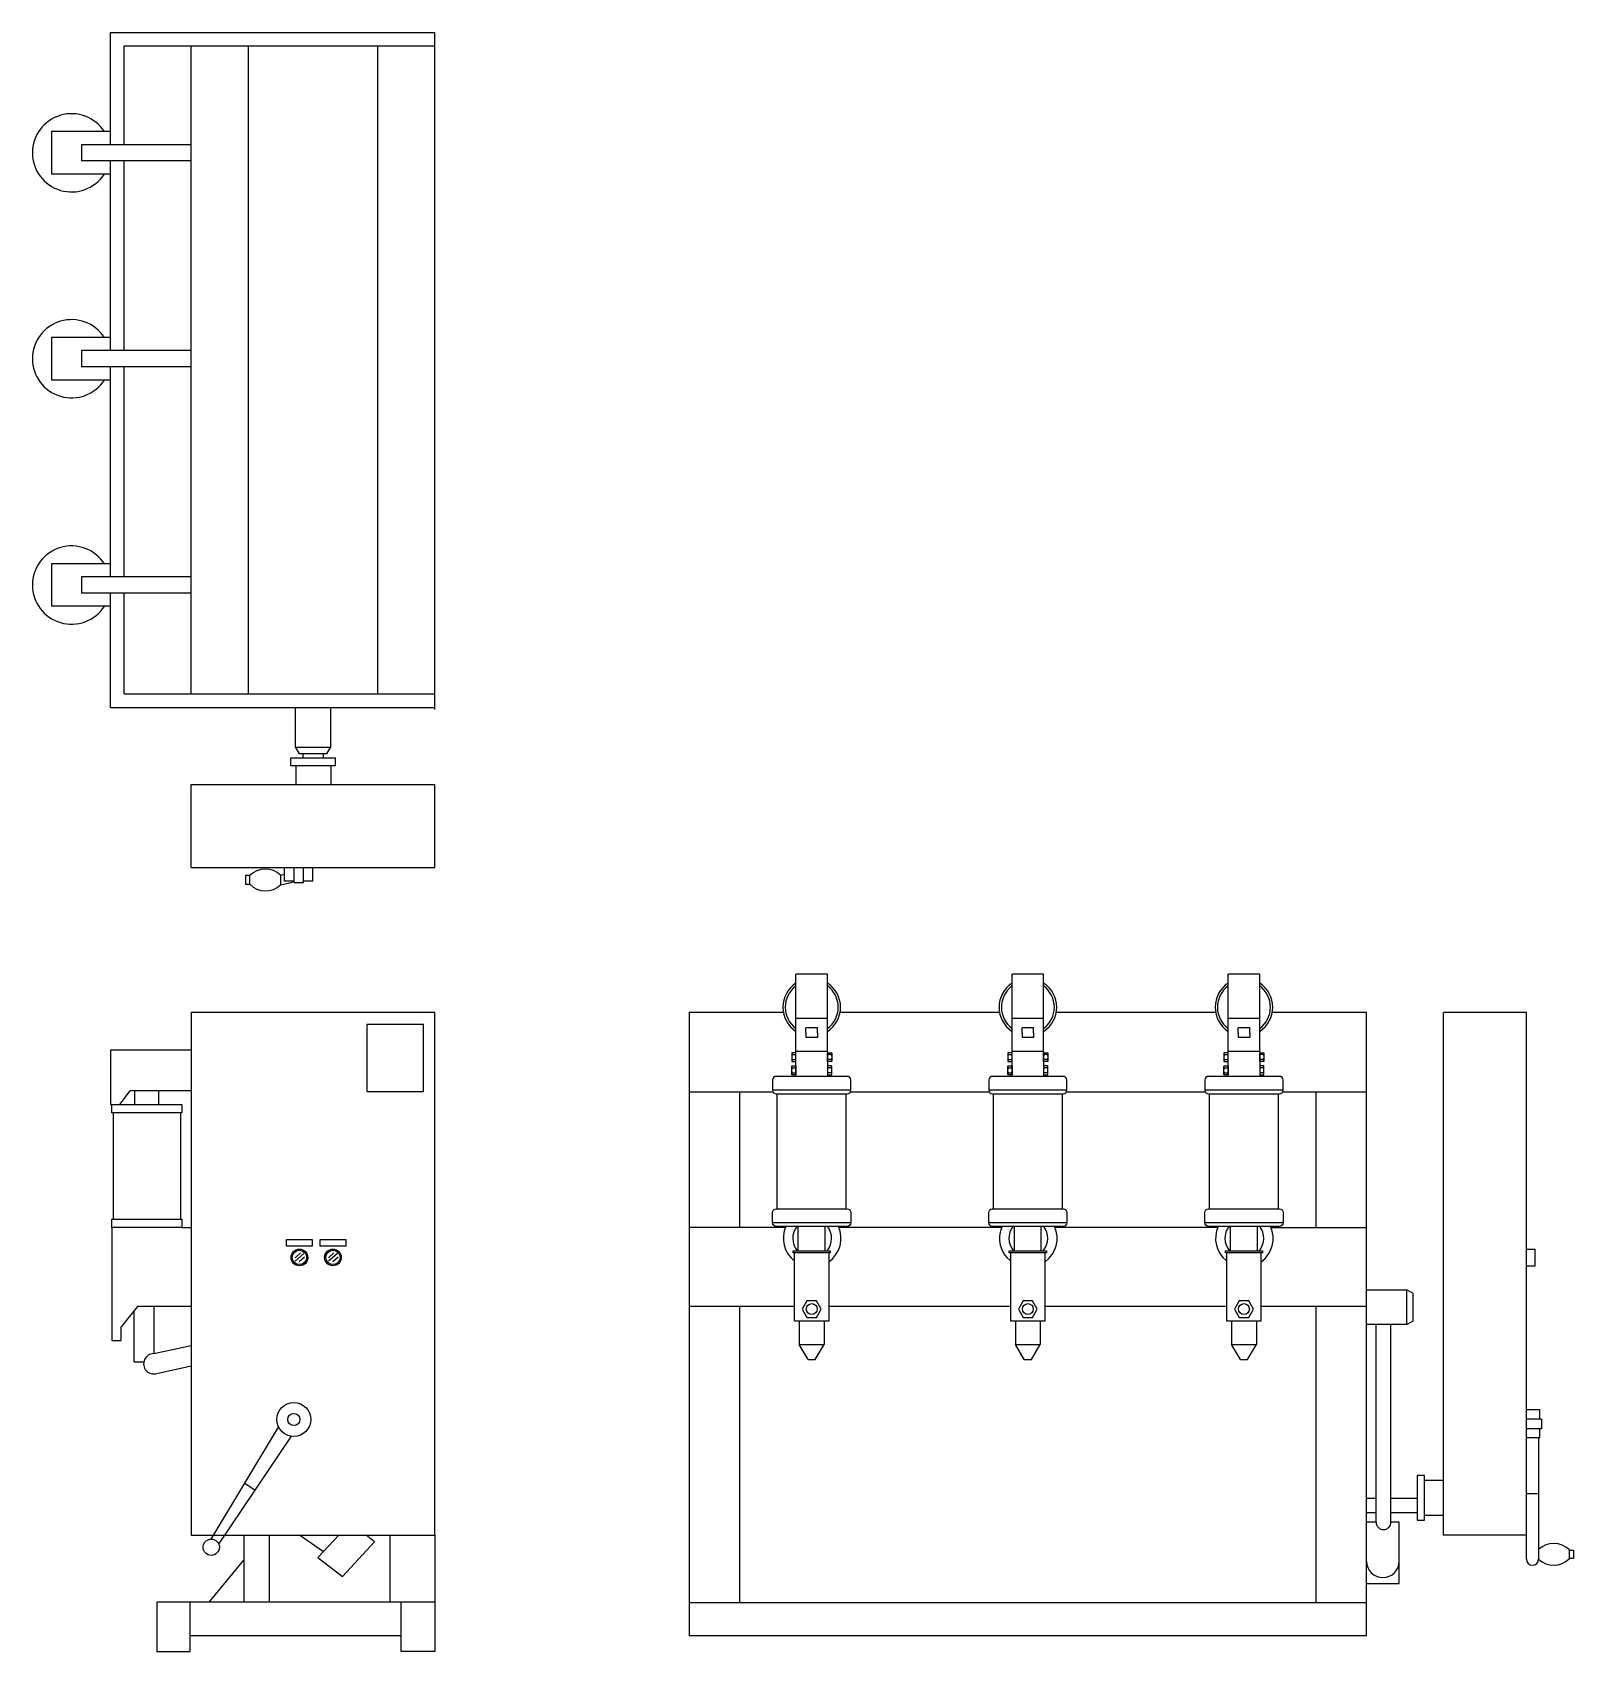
# Model space of a CAD drawing. Header units: millimetres. Extents: x -14165 to -7926, y -8566 to -6083.
# Drawn here: x -14165 to -11802, y -8566 to -6083 of the extents above; entities that cross this region are included whole.
import ezdxf

# ---------------------------------------------------------------- set-up
doc = ezdxf.new("R2010")
doc.units = ezdxf.units.MM
doc.layers.add('DISJUNTOR MAF-III', color=120, linetype='Continuous')

msp = doc.modelspace()

# ---------------------------------------------------------------- linework, layer by layer
at = {"layer": 'DISJUNTOR MAF-III'}
for p, q in [((-14044.9, -6082.9), (-13547.9, -6082.9)), ((-14044.9, -6255.2), (-14044.9, -6082.9)), ((-13547.9, -7121.2), (-13547.9, -6082.9)), ((-14024, -6103.8), (-13547.9, -6103.8)), ((-14024, -6255.2), (-14024, -6103.8)), ((-13921.2, -7097.3), (-13921.2, -6103.8)), ((-13833.7, -7097.3), (-13833.7, -6103.8)), ((-13635.4, -7097.3), (-13635.4, -6103.8)), ((-14135.5, -6235), (-14135.5, -6300.2)), ((-14044.9, -6235), (-14135.5, -6235)), ((-14089.6, -6255.2), (-14089.6, -6280.1)), ((-13921.2, -6255.2), (-14089.6, -6255.2)), ((-13921.2, -6280.1), (-14089.6, -6280.1)), ((-14044.9, -6570.9), (-14044.9, -6280.1)), ((-14024, -6570.9), (-14024, -6280.1)), ((-14044.9, -6300.2), (-14135.5, -6300.2)), ((-13547.9, -7118.1), (-13547.9, -6325.2)), ((-14135.5, -6550.8), (-14135.5, -6616)), ((-14044.9, -6550.8), (-14135.5, -6550.8)), ((-14089.6, -6570.9), (-14089.6, -6595.9)), ((-13921.2, -6570.9), (-14089.6, -6570.9)), ((-13921.2, -6595.9), (-14089.6, -6595.9)), ((-14044.9, -6917.9), (-14044.9, -6595.9)), ((-14024, -6917.9), (-14024, -6595.9)), ((-14044.9, -6616), (-14135.5, -6616)), ((-14135.5, -6897.8), (-14135.5, -6963)), ((-14044.9, -6897.8), (-14135.5, -6897.8)), ((-14089.6, -6917.9), (-14089.6, -6942.8)), ((-13921.2, -6917.9), (-14089.6, -6917.9)), ((-13921.2, -6942.8), (-14089.6, -6942.8)), ((-14044.9, -7118.1), (-14044.9, -6942.8)), ((-14024, -7097.3), (-14024, -6942.8)), ((-14044.9, -6963), (-14135.5, -6963)), ((-14024, -7097.3), (-13547.9, -7097.3)), ((-14044.9, -7118.1), (-13547.9, -7118.1)), ((-13761.2, -7179.7), (-13761.2, -7118.1)), ((-13707.9, -7118.1), (-13707.9, -7179.7)), ((-13707.9, -7179.7), (-13761.2, -7179.7)), ((-13761.2, -7179.7), (-13755.9, -7189.2)), ((-13713.2, -7189.2), (-13755.9, -7189.2)), ((-13750.3, -7189.2), (-13750.3, -7195.9)), ((-13718.8, -7189.2), (-13718.8, -7195.9)), ((-13713.2, -7189.2), (-13707.9, -7179.7)), ((-13761.1, -7206.9), (-13761.1, -7236.4)), ((-13707.5, -7206.9), (-13707.5, -7236.4)), ((-13921.2, -7363.5), (-13921.2, -7236.4)), ((-13921.2, -7236.4), (-13547.9, -7236.4)), ((-13547.9, -7363.5), (-13547.9, -7236.4)), ((-13921.2, -7363.5), (-13547.9, -7363.5)), ((-13784.2, -7375.2), (-13778.1, -7373.9)), ((-13778.1, -7384.3), (-13778.1, -7363.5)), ((-13763.7, -7386.7), (-13763.7, -7363.5)), ((-13749.1, -7386.7), (-13749.1, -7363.5)), ((-13735, -7384.3), (-13735, -7363.5)), ((-13784.2, -7375.2), (-13784.2, -7389.9)), ((-13784.2, -7389.9), (-13763.7, -7385.3)), ((-13763.7, -7384.3), (-13778.1, -7384.3)), ((-13763.7, -7386.7), (-13749.1, -7386.7)), ((-13735, -7384.3), (-13749.1, -7384.3)), ((-12994.1, -7645.1), (-12994.1, -7527)), ((-12945.7, -7527), (-12994.1, -7527)), ((-12945.7, -7645.1), (-12945.7, -7527)), ((-12662.7, -7645.1), (-12662.7, -7527)), ((-12614.4, -7527), (-12662.7, -7527)), ((-12614.4, -7645.1), (-12614.4, -7527)), ((-12331.4, -7645.1), (-12331.4, -7527)), ((-12283, -7527), (-12331.4, -7527)), ((-12283, -7645.1), (-12283, -7527)), ((-13547.9, -7586), (-13921.2, -7586)), ((-13921.2, -7586), (-13921.2, -8387.1)), ((-13547.9, -8387.1), (-13547.9, -7586)), ((-13157.7, -7586), (-13157.7, -8541.3)), ((-13013.4, -7586), (-13157.7, -7586)), ((-12945.7, -7594.9), (-12994.1, -7594.9)), ((-12682, -7586), (-12926.5, -7586)), ((-12614.4, -7594.9), (-12662.7, -7594.9)), ((-12350.6, -7586), (-12595.1, -7586)), ((-12283, -7594.9), (-12331.4, -7594.9)), ((-12119.4, -7586), (-12263.7, -7586)), ((-12119.4, -8541.3), (-12119.4, -7586)), ((-12001.1, -8387.1), (-12001.1, -7586)), ((-11874.1, -7586), (-12001.1, -7586)), ((-11874.1, -8387.1), (-11874.1, -7586)), ((-12978.7, -7616.8), (-12978.7, -7609.3)), ((-12961.2, -7609.3), (-12978.7, -7609.3)), ((-12978.7, -7616.8), (-12978.7, -7624.2)), ((-12961.2, -7616.8), (-12961.2, -7609.3)), ((-12961.2, -7616.8), (-12961.2, -7624.2)), ((-12647.3, -7616.8), (-12647.3, -7609.3)), ((-12629.8, -7609.3), (-12647.3, -7609.3)), ((-12647.3, -7616.8), (-12647.3, -7624.2)), ((-12629.8, -7616.8), (-12629.8, -7609.3)), ((-12629.8, -7616.8), (-12629.8, -7624.2)), ((-12315.9, -7616.8), (-12315.9, -7609.3)), ((-12298.4, -7609.3), (-12315.9, -7609.3)), ((-12315.9, -7616.8), (-12315.9, -7624.2)), ((-12298.4, -7616.8), (-12298.4, -7609.3)), ((-12298.4, -7616.8), (-12298.4, -7624.2)), ((-13921.2, -7643.6), (-14044.9, -7643.6)), ((-14044.9, -7643.6), (-14044.9, -7726.8)), ((-12994.1, -7683.7), (-12994.1, -7645.1)), ((-12994.1, -7645.1), (-12945.7, -7645.1)), ((-12961.2, -7624.2), (-12978.7, -7624.2)), ((-12945.7, -7645.1), (-12945.7, -7683.7)), ((-12662.7, -7683.7), (-12662.7, -7645.1)), ((-12662.7, -7645.1), (-12614.4, -7645.1)), ((-12629.8, -7624.2), (-12647.3, -7624.2)), ((-12614.4, -7645.1), (-12614.4, -7683.7)), ((-12331.4, -7683.7), (-12331.4, -7645.1)), ((-12331.4, -7645.1), (-12283, -7645.1)), ((-12298.4, -7624.2), (-12315.9, -7624.2)), ((-12283, -7645.1), (-12283, -7683.7)), ((-12999.3, -7650.4), (-12995.4, -7650.4)), ((-12999.3, -7658.1), (-12995.4, -7658.1)), ((-12999.3, -7670.6), (-12995.4, -7670.6)), ((-12940.5, -7650.4), (-12944.4, -7650.4)), ((-12940.5, -7658.1), (-12944.4, -7658.1)), ((-12940.5, -7670.6), (-12944.4, -7670.6)), ((-12667.9, -7650.4), (-12664, -7650.4)), ((-12667.9, -7658.1), (-12664, -7658.1)), ((-12667.9, -7670.6), (-12664, -7670.6)), ((-12609.2, -7650.4), (-12613.1, -7650.4)), ((-12609.2, -7658.1), (-12613.1, -7658.1)), ((-12609.2, -7670.6), (-12613.1, -7670.6)), ((-12336.6, -7650.4), (-12332.6, -7650.4)), ((-12336.6, -7658.1), (-12332.6, -7658.1)), ((-12336.6, -7670.6), (-12332.6, -7670.6)), ((-12277.8, -7650.4), (-12281.7, -7650.4)), ((-12277.8, -7658.1), (-12281.7, -7658.1)), ((-12277.8, -7670.6), (-12281.7, -7670.6)), ((-12999.3, -7678.4), (-12995.4, -7678.4)), ((-12940.5, -7678.4), (-12944.4, -7678.4)), ((-12667.9, -7678.4), (-12664, -7678.4)), ((-12609.2, -7678.4), (-12613.1, -7678.4)), ((-12336.6, -7678.4), (-12332.6, -7678.4)), ((-12277.8, -7678.4), (-12281.7, -7678.4)), ((-14031, -7726.8), (-14014.8, -7706)), ((-13921.2, -7706), (-14014.8, -7706)), ((-14007.8, -7726.8), (-14007.8, -7706)), ((-13971, -7726.8), (-13971, -7706)), ((-13028.8, -7708.2), (-13157.7, -7708.2)), ((-13080.6, -7708.2), (-13080.6, -7915.5)), ((-12909.9, -7704.9), (-13029.9, -7704.9)), ((-13022.8, -7887), (-13022.8, -7710.4)), ((-12917, -7887), (-12917, -7710.4)), ((-12697.4, -7708.2), (-12911.1, -7708.2)), ((-12578.6, -7704.9), (-12698.5, -7704.9)), ((-12691.4, -7887), (-12691.4, -7710.4)), ((-12585.6, -7887), (-12585.6, -7710.4)), ((-12366, -7708.2), (-12579.7, -7708.2)), ((-12247.2, -7704.9), (-12367.1, -7704.9)), ((-12360.1, -7887), (-12360.1, -7710.4)), ((-12254.3, -7887), (-12254.3, -7710.4)), ((-12119.4, -7708.2), (-12248.3, -7708.2)), ((-12196.5, -7915.5), (-12196.5, -7708.2)), ((-14044.9, -7726.8), (-14031, -7726.8)), ((-14040.9, -7739.8), (-14040.9, -7902.5)), ((-13938, -7739.8), (-13938, -7902.5)), ((-14043, -7915.5), (-14043, -8088.6)), ((-13935.9, -7915.5), (-13921.2, -7915.5)), ((-13010.2, -7915.5), (-13157.7, -7915.5)), ((-12909.9, -7908.2), (-13029.9, -7908.2)), ((-12990.6, -7951), (-12990.6, -7913.7)), ((-12949.2, -7951), (-12949.2, -7913.7)), ((-12678.8, -7915.5), (-12928.2, -7915.5)), ((-12578.6, -7908.2), (-12698.5, -7908.2)), ((-12659.2, -7951), (-12659.2, -7913.7)), ((-12617.9, -7951), (-12617.9, -7913.7)), ((-12347.5, -7915.5), (-12596.8, -7915.5)), ((-12247.2, -7908.2), (-12367.1, -7908.2)), ((-12327.9, -7951), (-12327.9, -7913.7)), ((-12286.5, -7951), (-12286.5, -7913.7)), ((-12265.4, -7915.5), (-12119.4, -7915.5)), ((-13754, -7954.5), (-13762.2, -7961.8)), ((-13748.6, -7955.3), (-13762.1, -7967.3)), ((-13747.6, -7960.9), (-13755.8, -7968.2)), ((-13702.6, -7954.5), (-13710.8, -7961.8)), ((-13697.2, -7955.3), (-13710.7, -7967.3)), ((-13696.2, -7960.9), (-13704.4, -7968.2)), ((-12996.6, -7954.5), (-12996.6, -8058.7)), ((-12943.4, -8058.7), (-12943.4, -7954.5)), ((-12665.3, -7954.5), (-12665.3, -8058.7)), ((-12612, -8058.7), (-12612, -7954.5)), ((-12333.9, -7954.5), (-12333.9, -8058.7)), ((-12280.7, -8058.7), (-12280.7, -7954.5)), ((-11874.1, -7948.6), (-11860.9, -7948.6)), ((-11860.9, -7974.1), (-11860.9, -7948.6)), ((-11874.1, -7974.1), (-11860.9, -7974.1)), ((-12119.4, -8010.9), (-12057.8, -8010.9)), ((-12057.8, -8010.9), (-12057.8, -8064.1)), ((-12048.3, -8016.2), (-12057.8, -8010.9)), ((-12048.3, -8016.2), (-12048.3, -8058.9)), ((-14003.7, -8036.8), (-14028.9, -8067.8)), ((-14009, -8122.2), (-14009, -8043.4)), ((-13921.2, -8036.8), (-14003.7, -8036.8)), ((-13978.7, -8036.8), (-13978.7, -8108.9)), ((-12996.6, -8036.8), (-13157.7, -8036.8)), ((-13080.6, -8036.8), (-13080.6, -8490.6)), ((-12665.3, -8036.8), (-12943.4, -8036.8)), ((-12333.9, -8036.8), (-12612, -8036.8)), ((-12119.4, -8036.8), (-12280.7, -8036.8)), ((-12196.5, -8490.6), (-12196.5, -8036.8)), ((-14028.9, -8088.6), (-14028.9, -8067.8)), ((-12996.4, -8058.7), (-12943.4, -8058.7)), ((-12989, -8058.7), (-12989, -8094.8)), ((-12950.8, -8058.7), (-12950.8, -8094.8)), ((-12665.1, -8058.7), (-12612, -8058.7)), ((-12657.6, -8058.7), (-12657.6, -8094.8)), ((-12619.5, -8058.7), (-12619.5, -8094.8)), ((-12333.7, -8058.7), (-12280.7, -8058.7)), ((-12326.2, -8058.7), (-12326.2, -8094.8)), ((-12288.1, -8058.7), (-12288.1, -8094.8)), ((-12057.8, -8064.1), (-12119.4, -8064.1)), ((-12104.6, -8367.3), (-12104.6, -8064.1)), ((-12081.8, -8367.3), (-12081.8, -8064.1)), ((-12057.8, -8064.1), (-12048.3, -8058.9)), ((-14043, -8088.6), (-14028.9, -8088.6)), ((-13978.7, -8108.9), (-13921.2, -8096.2)), ((-12989, -8094.8), (-12950.8, -8094.8)), ((-12975.4, -8117.8), (-12989, -8094.8)), ((-12975.4, -8117.8), (-12964.5, -8117.8)), ((-12964.5, -8117.8), (-12950.8, -8094.8)), ((-12657.6, -8094.8), (-12619.5, -8094.8)), ((-12644, -8117.8), (-12657.6, -8094.8)), ((-12644, -8117.8), (-12633.1, -8117.8)), ((-12633.1, -8117.8), (-12619.5, -8094.8)), ((-12326.2, -8094.8), (-12288.1, -8094.8)), ((-12312.6, -8117.8), (-12326.2, -8094.8)), ((-12312.6, -8117.8), (-12301.7, -8117.8)), ((-12301.7, -8117.8), (-12288.1, -8094.8)), ((-13994.1, -8122.2), (-14009, -8122.2)), ((-13974, -8139.4), (-13921.2, -8127.7)), ((-11853.3, -8195), (-11874.1, -8195)), ((-11850.8, -8209.5), (-11874.1, -8209.5)), ((-11853.3, -8209.5), (-11853.3, -8195)), ((-11850.8, -8209.5), (-11850.8, -8224)), ((-13890.7, -8393.2), (-13787.3, -8221.5)), ((-13879.1, -8401.2), (-13767.4, -8235.6)), ((-11850.8, -8224), (-11874.1, -8224)), ((-11853.3, -8238.1), (-11874.1, -8238.1)), ((-11855.4, -8238.1), (-11855.4, -8409.3)), ((-11853.3, -8238.1), (-11853.3, -8224)), ((-13839, -8307.4), (-13823.1, -8318.2)), ((-12030.6, -8302.9), (-12001.1, -8302.9)), ((-12119.4, -8330.6), (-12104.6, -8330.6)), ((-12081.8, -8330.6), (-12041.6, -8330.6)), ((-11855.4, -8323.7), (-11874.1, -8323.7)), ((-12119.4, -8352.5), (-12104.6, -8352.5)), ((-12081.8, -8352.5), (-12041.6, -8352.5)), ((-12030.6, -8356.5), (-12001.1, -8356.5)), ((-13921.2, -8387.1), (-13547.9, -8387.1)), ((-13840.9, -8387.1), (-13840.9, -8489.8)), ((-13801.7, -8387.1), (-13801.7, -8489.8)), ((-13718.6, -8412.6), (-13755.5, -8387.1)), ((-13694.9, -8387.1), (-13727.1, -8421.7)), ((-13640.4, -8397.6), (-13653.2, -8387.1)), ((-13616.4, -8489.8), (-13616.4, -8387.1)), ((-13547.9, -8387.1), (-13547.9, -8489.8)), ((-12104.6, -8367.3), (-12119.4, -8367.3)), ((-12069, -8367.3), (-12081.8, -8367.3)), ((-12069, -8461.1), (-12069, -8367.3)), ((-11874.1, -8387.1), (-12001.1, -8387.1)), ((-11874.1, -8423.9), (-11874.1, -8387.1)), ((-13640.4, -8397.6), (-13689.5, -8450.4)), ((-11855.4, -8409.3), (-11855.4, -8423.9)), ((-13894, -8489.8), (-13840.9, -8425.7)), ((-13727.1, -8421.7), (-13689.5, -8450.4)), ((-12119.4, -8461.1), (-12069, -8461.1)), ((-13547.9, -8489.8), (-13974.2, -8489.8)), ((-13974.2, -8489.8), (-13974.2, -8565.8)), ((-13922.7, -8565.8), (-13922.7, -8489.8)), ((-13599.4, -8565.8), (-13599.4, -8489.8)), ((-13547.9, -8489.8), (-13547.9, -8565.8)), ((-13157.7, -8490.6), (-12119.4, -8490.6)), ((-13974.2, -8565.8), (-13922.7, -8565.8)), ((-13922.7, -8541.3), (-13599.4, -8541.3)), ((-13547.9, -8565.8), (-13599.4, -8565.8)), ((-13157.7, -8541.3), (-12119.4, -8541.3))]:
    msp.add_line(p, q, dxfattribs=at)
for points in [[(-13769, -7195.9), (-13769, -7206.9), (-13700.1, -7206.9), (-13700.1, -7195.9)], [(-13831.5, -7375.9), (-13838, -7375.9), (-13838, -7389.2), (-13831.5, -7389.2)], [(-13565.2, -7604.1), (-13652.3, -7604.1), (-13652.3, -7707), (-13565.2, -7707)], [(-14043, -7726.8), (-13935.9, -7726.8), (-13935.9, -7739.8), (-14043, -7739.8)], [(-14043, -7902.5), (-13935.9, -7902.5), (-13935.9, -7915.5), (-14043, -7915.5)], [(-13735.3, -7934.4), (-13775.5, -7934.4), (-13775.5, -7943.5), (-13735.3, -7943.5)], [(-13683.9, -7934.4), (-13724.1, -7934.4), (-13724.1, -7943.5), (-13683.9, -7943.5)], [(-12998.4, -7951), (-12941.4, -7951), (-12941.4, -7954.5), (-12998.4, -7954.5)], [(-12667, -7951), (-12610.1, -7951), (-12610.1, -7954.5), (-12667, -7954.5)], [(-12335.6, -7951), (-12278.7, -7951), (-12278.7, -7954.5), (-12335.6, -7954.5)], [(-12962.6, -8053.3), (-12955.4, -8040.6), (-12962.6, -8028), (-12977.2, -8028), (-12984.5, -8040.6), (-12977.2, -8053.3)], [(-12631.3, -8053.3), (-12624, -8040.6), (-12631.3, -8028), (-12645.8, -8028), (-12653.1, -8040.6), (-12645.8, -8053.3)], [(-12299.9, -8053.3), (-12292.6, -8040.6), (-12299.9, -8028), (-12314.5, -8028), (-12321.7, -8040.6), (-12314.5, -8053.3)], [(-12041.6, -8364.3), (-12030.6, -8364.3), (-12030.6, -8295.5), (-12041.6, -8295.5)], [(-11808.2, -8410), (-11801.7, -8410), (-11801.7, -8423.2), (-11808.2, -8423.2)]]:
    msp.add_lwpolyline(points, close=True, dxfattribs=at)
for points in [[(-12994.1, -7647.5), (-12999.9, -7647.5, 0.414214), (-13000.6, -7648.2), (-13000.6, -7660.3, 0.414214), (-12999.9, -7661), (-12994.1, -7661)], [(-12994.1, -7681.3), (-12999.9, -7681.3, -0.414214), (-13000.6, -7680.6), (-13000.6, -7668.4, -0.414214), (-12999.9, -7667.7), (-12994.1, -7667.7)], [(-12945.7, -7647.5), (-12939.9, -7647.5, -0.414214), (-12939.2, -7648.2), (-12939.2, -7660.3, -0.414214), (-12939.9, -7661), (-12945.7, -7661)], [(-12945.7, -7681.3), (-12939.9, -7681.3, 0.414214), (-12939.2, -7680.6), (-12939.2, -7668.4, 0.414214), (-12939.9, -7667.7), (-12945.7, -7667.7)], [(-12662.7, -7647.5), (-12668.5, -7647.5, 0.414214), (-12669.2, -7648.2), (-12669.2, -7660.3, 0.414214), (-12668.5, -7661), (-12662.7, -7661)], [(-12662.7, -7681.3), (-12668.5, -7681.3, -0.414214), (-12669.2, -7680.6), (-12669.2, -7668.4, -0.414214), (-12668.5, -7667.7), (-12662.7, -7667.7)], [(-12614.4, -7647.5), (-12608.6, -7647.5, -0.414214), (-12607.9, -7648.2), (-12607.9, -7660.3, -0.414214), (-12608.6, -7661), (-12614.4, -7661)], [(-12614.4, -7681.3), (-12608.6, -7681.3, 0.414214), (-12607.9, -7680.6), (-12607.9, -7668.4, 0.414214), (-12608.6, -7667.7), (-12614.4, -7667.7)], [(-12331.4, -7647.5), (-12337.2, -7647.5, 0.414214), (-12337.9, -7648.2), (-12337.9, -7660.3, 0.414214), (-12337.2, -7661), (-12331.4, -7661)], [(-12331.4, -7681.3), (-12337.2, -7681.3, -0.414214), (-12337.9, -7680.6), (-12337.9, -7668.4, -0.414214), (-12337.2, -7667.7), (-12331.4, -7667.7)], [(-12283, -7647.5), (-12277.2, -7647.5, -0.414214), (-12276.5, -7648.2), (-12276.5, -7660.3, -0.414214), (-12277.2, -7661), (-12283, -7661)], [(-12283, -7681.3), (-12277.2, -7681.3, 0.414214), (-12276.5, -7680.6), (-12276.5, -7668.4, 0.414214), (-12277.2, -7667.7), (-12283, -7667.7)], [(-13029.9, -7704.9, 0.414214), (-13024.4, -7710.4), (-12915.5, -7710.4, 0.414214), (-12909.9, -7704.9), (-12909.9, -7689.2, 0.414214), (-12915.5, -7683.7), (-13024.4, -7683.7, 0.414214), (-13029.9, -7689.2)], [(-12698.5, -7704.9, 0.414214), (-12693, -7710.4), (-12584.1, -7710.4, 0.414214), (-12578.6, -7704.9), (-12578.6, -7689.2, 0.414214), (-12584.1, -7683.7), (-12693, -7683.7, 0.414214), (-12698.5, -7689.2)], [(-12367.1, -7704.9, 0.414214), (-12361.6, -7710.4), (-12252.7, -7710.4, 0.414214), (-12247.2, -7704.9), (-12247.2, -7689.2, 0.414214), (-12252.7, -7683.7), (-12361.6, -7683.7, 0.414214), (-12367.1, -7689.2)], [(-13029.9, -7892.5, -0.414214), (-13024.4, -7887), (-12915.5, -7887, -0.414214), (-12909.9, -7892.5), (-12909.9, -7908.2, -0.414214), (-12915.5, -7913.7), (-13024.4, -7913.7, -0.414214), (-13029.9, -7908.2)], [(-12698.5, -7892.5, -0.414214), (-12693, -7887), (-12584.1, -7887, -0.414214), (-12578.6, -7892.5), (-12578.6, -7908.2, -0.414214), (-12584.1, -7913.7), (-12693, -7913.7, -0.414214), (-12698.5, -7908.2)], [(-12367.1, -7892.5, -0.414214), (-12361.6, -7887), (-12252.7, -7887, -0.414214), (-12247.2, -7892.5), (-12247.2, -7908.2, -0.414214), (-12252.7, -7913.7), (-12361.6, -7913.7, -0.414214), (-12367.1, -7908.2)]]:
    msp.add_lwpolyline(points, format="xyb", close=True, dxfattribs=at)
for centre, radius in [((-13755.4, -7961.4), 12.8), ((-13755.4, -7961.4), 11), ((-13704, -7961.4), 12.8), ((-13704, -7961.4), 11), ((-12969.9, -8040.6), 8.37), ((-12638.5, -8040.6), 8.37), ((-12307.2, -8040.6), 8.37), ((-13764.1, -8209.8), 26), ((-13764.1, -8209.8), 9.32), ((-13890.7, -8405.7), 12.5)]:
    msp.add_circle(centre, radius, dxfattribs=at)
for centre, radius, start, end in [((-14104.9, -6267.6), 60, 32.9371, 327.0629), ((-14104.9, -6583.4), 60, 32.9371, 327.0629), ((-14104.9, -6930.4), 60, 32.9371, 327.0629), ((-13807.5, -7399.4), 33.5, 46.1131, 135.5866), ((-13807.5, -7365.7), 33.5, 224.4134, 313.8869), ((-12969.9, -7577.7), 44.2, 123.1335, 236.8665), ((-12969.9, -7577.7), 40.6, 126.5706, 233.4294), ((-12969.9, -7577.7), 44.2, 303.1335, 56.8665), ((-12969.9, -7577.7), 40.6, 306.5706, 53.4294), ((-12638.5, -7577.7), 44.2, 123.1335, 236.8665), ((-12638.5, -7577.7), 40.6, 126.5706, 233.4294), ((-12638.5, -7577.7), 44.2, 303.1335, 56.8665), ((-12638.5, -7577.7), 40.6, 306.5706, 53.4294), ((-12307.2, -7577.7), 44.2, 123.1335, 236.8665), ((-12307.2, -7577.7), 40.6, 126.5706, 233.4294), ((-12307.2, -7577.7), 44.2, 303.1335, 56.8665), ((-12307.2, -7577.7), 40.6, 306.5706, 53.4294), ((-12999.3, -7649.1), 1.3, 184.0269, 270), ((-12998.2, -7652.5), 2.38, 116.9148, 184.6082), ((-12998.2, -7656), 2.38, 175.3918, 243.0852), ((-12999.3, -7659.4), 1.3, 90, 175.9731), ((-12999.3, -7669.3), 1.3, 184.0269, 270), ((-12998.2, -7672.8), 2.38, 116.9148, 184.6082), ((-12995.4, -7649.1), 1.3, 270, 355.9731), ((-12996.5, -7652.5), 2.38, 355.3918, 63.0852), ((-12996.5, -7656), 2.38, 296.9148, 4.6082), ((-12995.4, -7659.4), 1.3, 4.0269, 90), ((-12995.4, -7669.3), 1.3, 270, 355.9731), ((-12996.5, -7672.8), 2.38, 355.3918, 63.0852), ((-12944.4, -7649.1), 1.3, 184.0269, 270), ((-12943.4, -7652.5), 2.38, 116.9148, 184.6082), ((-12943.4, -7656), 2.38, 175.3918, 243.0852), ((-12944.4, -7659.4), 1.3, 90, 175.9731), ((-12944.4, -7669.3), 1.3, 184.0269, 270), ((-12943.4, -7672.8), 2.38, 116.9148, 184.6082), ((-12940.5, -7649.1), 1.3, 270, 355.9731), ((-12941.6, -7652.5), 2.38, 355.3918, 63.0852), ((-12941.6, -7656), 2.38, 296.9148, 4.6082), ((-12940.5, -7659.4), 1.3, 4.0269, 90), ((-12940.5, -7669.3), 1.3, 270, 355.9731), ((-12941.6, -7672.8), 2.38, 355.3918, 63.0852), ((-12667.9, -7649.1), 1.3, 184.0269, 270), ((-12666.9, -7652.5), 2.38, 116.9148, 184.6082), ((-12666.9, -7656), 2.38, 175.3918, 243.0852), ((-12667.9, -7659.4), 1.3, 90, 175.9731), ((-12667.9, -7669.3), 1.3, 184.0269, 270), ((-12666.9, -7672.8), 2.38, 116.9148, 184.6082), ((-12664, -7649.1), 1.3, 270, 355.9731), ((-12665.1, -7652.5), 2.38, 355.3918, 63.0852), ((-12665.1, -7656), 2.38, 296.9148, 4.6082), ((-12664, -7659.4), 1.3, 4.0269, 90), ((-12664, -7669.3), 1.3, 270, 355.9731), ((-12665.1, -7672.8), 2.38, 355.3918, 63.0852), ((-12613.1, -7649.1), 1.3, 184.0269, 270), ((-12612, -7652.5), 2.38, 116.9148, 184.6082), ((-12612, -7656), 2.38, 175.3918, 243.0852), ((-12613.1, -7659.4), 1.3, 90, 175.9731), ((-12613.1, -7669.3), 1.3, 184.0269, 270), ((-12612, -7672.8), 2.38, 116.9148, 184.6082), ((-12609.2, -7649.1), 1.3, 270, 355.9731), ((-12610.2, -7652.5), 2.38, 355.3918, 63.0852), ((-12610.2, -7656), 2.38, 296.9148, 4.6082), ((-12609.2, -7659.4), 1.3, 4.0269, 90), ((-12609.2, -7669.3), 1.3, 270, 355.9731), ((-12610.2, -7672.8), 2.38, 355.3918, 63.0852), ((-12336.6, -7649.1), 1.3, 184.0269, 270), ((-12335.5, -7652.5), 2.38, 116.9148, 184.6082), ((-12335.5, -7656), 2.38, 175.3918, 243.0852), ((-12336.6, -7659.4), 1.3, 90, 175.9731), ((-12336.6, -7669.3), 1.3, 184.0269, 270), ((-12335.5, -7672.8), 2.38, 116.9148, 184.6082), ((-12332.6, -7649.1), 1.3, 270, 355.9731), ((-12333.7, -7652.5), 2.38, 355.3918, 63.0852), ((-12333.7, -7656), 2.38, 296.9148, 4.6082), ((-12332.6, -7659.4), 1.3, 4.0269, 90), ((-12332.6, -7669.3), 1.3, 270, 355.9731), ((-12333.7, -7672.8), 2.38, 355.3918, 63.0852), ((-12281.7, -7649.1), 1.3, 184.0269, 270), ((-12280.6, -7652.5), 2.38, 116.9148, 184.6082), ((-12280.6, -7656), 2.38, 175.3918, 243.0852), ((-12281.7, -7659.4), 1.3, 90, 175.9731), ((-12281.7, -7669.3), 1.3, 184.0269, 270), ((-12280.6, -7672.8), 2.38, 116.9148, 184.6082), ((-12277.8, -7649.1), 1.3, 270, 355.9731), ((-12278.9, -7652.5), 2.38, 355.3918, 63.0852), ((-12278.9, -7656), 2.38, 296.9148, 4.6082), ((-12277.8, -7659.4), 1.3, 4.0269, 90), ((-12277.8, -7669.3), 1.3, 270, 355.9731), ((-12278.9, -7672.8), 2.38, 355.3918, 63.0852), ((-12998.2, -7676.3), 2.38, 175.3918, 243.0852), ((-12999.3, -7679.7), 1.3, 90, 175.9731), ((-12996.5, -7676.3), 2.38, 296.9148, 4.6082), ((-12995.4, -7679.7), 1.3, 4.0269, 90), ((-12943.4, -7676.3), 2.38, 175.3918, 243.0852), ((-12944.4, -7679.7), 1.3, 90, 175.9731), ((-12941.6, -7676.3), 2.38, 296.9148, 4.6082), ((-12940.5, -7679.7), 1.3, 4.0269, 90), ((-12666.9, -7676.3), 2.38, 175.3918, 243.0852), ((-12667.9, -7679.7), 1.3, 90, 175.9731), ((-12665.1, -7676.3), 2.38, 296.9148, 4.6082), ((-12664, -7679.7), 1.3, 4.0269, 90), ((-12612, -7676.3), 2.38, 175.3918, 243.0852), ((-12613.1, -7679.7), 1.3, 90, 175.9731), ((-12610.2, -7676.3), 2.38, 296.9148, 4.6082), ((-12609.2, -7679.7), 1.3, 4.0269, 90), ((-12335.5, -7676.3), 2.38, 175.3918, 243.0852), ((-12336.6, -7679.7), 1.3, 90, 175.9731), ((-12333.7, -7676.3), 2.38, 296.9148, 4.6082), ((-12332.6, -7679.7), 1.3, 4.0269, 90), ((-12280.6, -7676.3), 2.38, 175.3918, 243.0852), ((-12281.7, -7679.7), 1.3, 90, 175.9731), ((-12278.9, -7676.3), 2.38, 296.9148, 4.6082), ((-12277.8, -7679.7), 1.3, 4.0269, 90), ((-12969.2, -7932), 44.2, 155.5839, 231.6818), ((-12969.2, -7932), 29.8, 142.151, 219.654), ((-12969.2, -7932), 29.8, 320.346, 37.849), ((-12969.2, -7932), 44.2, 305.6669, 24.4161), ((-12637.8, -7932), 44.2, 155.5839, 231.6818), ((-12637.8, -7932), 29.8, 142.151, 219.654), ((-12637.8, -7932), 29.8, 320.346, 37.849), ((-12637.8, -7932), 44.2, 305.6669, 24.4161), ((-12306.5, -7932), 44.2, 155.5839, 231.6818), ((-12306.5, -7932), 29.8, 142.151, 219.654), ((-12306.5, -7932), 29.8, 320.346, 37.849), ((-12306.5, -7932), 44.2, 305.6669, 24.4161), ((-13978.7, -8124.5), 15.6, 90, 287.359), ((-12093.2, -8367.3), 11.4, 180, 0), ((-11832.2, -8433.4), 33.5, 44.4134, 133.8869), ((-12094.2, -8427), 25.2, 180, 0), ((-11864.8, -8423.9), 9.33, 180, 0), ((-11832.2, -8399.8), 33.5, 226.1131, 315.5866)]:
    msp.add_arc(centre, radius, start, end, dxfattribs=at)

doc.saveas('drawing.dxf')
